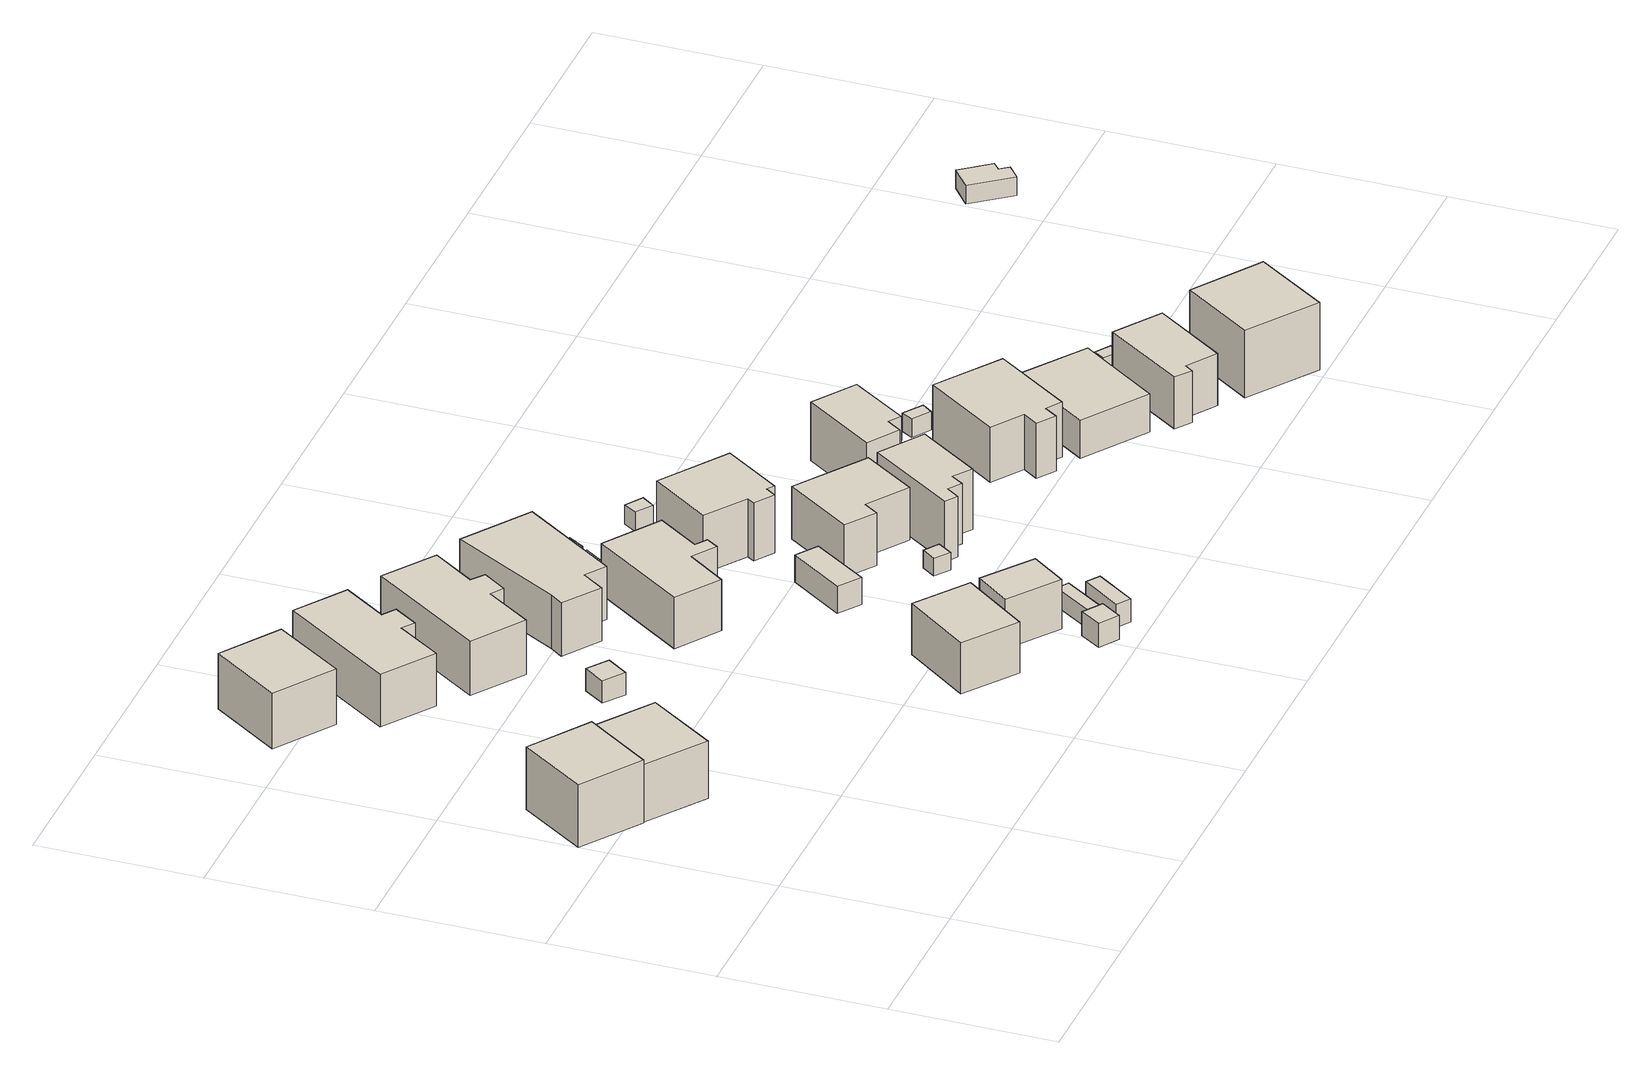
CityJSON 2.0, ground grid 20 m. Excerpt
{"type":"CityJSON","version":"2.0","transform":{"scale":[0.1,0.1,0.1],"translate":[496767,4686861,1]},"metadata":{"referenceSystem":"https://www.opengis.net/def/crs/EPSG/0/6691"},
"CityObjects":{
"building1":{"type":"Building","attributes":{"usage":"411","yearOfConstruction":1965,"measuredHeight":10.9,"storeysAboveGround":1,"storeysBelowGround":9999,"BuildingDetailAttribute.siteArea":84,"BuildingDetailAttribute.totalFloorArea":56,"BuildingDetailAttribute.buildingFootprintArea":56,"BuildingDetailAttribute.buildingRoofEdgeArea":87.2,"BuildingDetailAttribute.buildingStructureOrgType":"1","BuildingDetailAttribute.fireproofStructureType":"1003","BuildingDetailAttribute.urbanPlanType":"21","BuildingDetailAttribute.areaClassificationType":"22","BuildingDetailAttribute.districtsAndZonesType":"9","BuildingDetailAttribute.landUseType":"261","BuildingDetailAttribute.buildingCoverageRate":67,"BuildingDetailAttribute.floorAreaRate":67,"BuildingDetailAttribute.specifiedBuildingCoverageRate":80,"BuildingDetailAttribute.specifiedFloorAreaRate":200,"BuildingDetailAttribute.surveyYear":2018,"TsunamiRiskAttribute.description":"1","TsunamiRiskAttribute.rank":"3","TsunamiRiskAttribute.depth":3.46,"BuildingIDAttribute.prefecture":"01","BuildingIDAttribute.city":"01205","RealEstateIDAttribute.realEstateIDOfBuilding":"4302000108470-0000","RealEstateIDAttribute.numberOfRealEstateIDOfLand":1,"RealEstateIDAttribute.realEstateIDOfLand":"4302000111792-0000","RealEstateIDAttribute.matchingScore":91},"geometry":[{"type":"Solid","lod":"1","boundaries":[[[[0,1,2,3]],[[2,4,5,3]],[[1,6,4,2]],[[0,7,6,1]],[[3,5,7,0]],[[4,6,7,5]]]]}]},
"building2":{"type":"Building","attributes":{"usage":"412","yearOfConstruction":1982,"measuredHeight":10.2,"storeysAboveGround":2,"storeysBelowGround":9999,"BuildingDetailAttribute.siteArea":192,"BuildingDetailAttribute.totalFloorArea":157,"BuildingDetailAttribute.buildingFootprintArea":91,"BuildingDetailAttribute.buildingRoofEdgeArea":83.9,"BuildingDetailAttribute.buildingStructureOrgType":"1","BuildingDetailAttribute.fireproofStructureType":"1003","BuildingDetailAttribute.urbanPlanType":"21","BuildingDetailAttribute.areaClassificationType":"22","BuildingDetailAttribute.districtsAndZonesType":"9","BuildingDetailAttribute.landUseType":"261","BuildingDetailAttribute.buildingCoverageRate":47,"BuildingDetailAttribute.floorAreaRate":82,"BuildingDetailAttribute.specifiedBuildingCoverageRate":80,"BuildingDetailAttribute.specifiedFloorAreaRate":200,"BuildingDetailAttribute.surveyYear":2018,"TsunamiRiskAttribute.description":"1","TsunamiRiskAttribute.rank":"3","TsunamiRiskAttribute.depth":3.74,"BuildingIDAttribute.prefecture":"01","BuildingIDAttribute.city":"01205","RealEstateIDAttribute.realEstateIDOfBuilding":"4302000108471-0000","RealEstateIDAttribute.numberOfRealEstateIDOfLand":2,"RealEstateIDAttribute.realEstateIDOfLand":"4302000111793-0000","RealEstateIDAttribute.matchingScore":87},"geometry":[{"type":"Solid","lod":"1","boundaries":[[[[8,9,10,11]],[[10,12,13,11]],[[9,14,12,10]],[[8,15,14,9]],[[11,13,15,8]],[[12,14,15,13]]]]}]},
"building3":{"type":"Building","attributes":{"usage":"411","yearOfConstruction":2003,"measuredHeight":8.5,"storeysAboveGround":2,"storeysBelowGround":9999,"BuildingDetailAttribute.siteArea":333,"BuildingDetailAttribute.totalFloorArea":131,"BuildingDetailAttribute.buildingFootprintArea":87,"BuildingDetailAttribute.buildingRoofEdgeArea":88.4,"BuildingDetailAttribute.buildingStructureOrgType":"1","BuildingDetailAttribute.fireproofStructureType":"1003","BuildingDetailAttribute.urbanPlanType":"21","BuildingDetailAttribute.areaClassificationType":"22","BuildingDetailAttribute.districtsAndZonesType":"9","BuildingDetailAttribute.landUseType":"261","BuildingDetailAttribute.buildingCoverageRate":26,"BuildingDetailAttribute.floorAreaRate":39,"BuildingDetailAttribute.specifiedBuildingCoverageRate":-9999,"BuildingDetailAttribute.specifiedFloorAreaRate":-9999,"BuildingDetailAttribute.surveyYear":2018,"TsunamiRiskAttribute.description":"1","TsunamiRiskAttribute.rank":"3","TsunamiRiskAttribute.depth":3.44,"BuildingIDAttribute.prefecture":"01","BuildingIDAttribute.city":"01205","RealEstateIDAttribute.realEstateIDOfBuilding":"4302001132756-0000","RealEstateIDAttribute.numberOfRealEstateIDOfLand":1,"RealEstateIDAttribute.realEstateIDOfLand":"4302001123910-0000","RealEstateIDAttribute.matchingScore":96},"geometry":[{"type":"Solid","lod":"1","boundaries":[[[[16,17,18,19]],[[18,20,21,19]],[[17,22,20,18]],[[16,23,22,17]],[[19,21,23,16]],[[20,22,23,21]]]]}]},
"building4":{"type":"Building","attributes":{"usage":"411","yearOfConstruction":2003,"measuredHeight":7.4,"storeysAboveGround":2,"storeysBelowGround":9999,"BuildingDetailAttribute.siteArea":342,"BuildingDetailAttribute.totalFloorArea":252,"BuildingDetailAttribute.buildingFootprintArea":126,"BuildingDetailAttribute.buildingRoofEdgeArea":129.8,"BuildingDetailAttribute.buildingStructureOrgType":"1","BuildingDetailAttribute.fireproofStructureType":"1003","BuildingDetailAttribute.urbanPlanType":"21","BuildingDetailAttribute.areaClassificationType":"22","BuildingDetailAttribute.districtsAndZonesType":"9","BuildingDetailAttribute.landUseType":"261","BuildingDetailAttribute.buildingCoverageRate":37,"BuildingDetailAttribute.floorAreaRate":74,"BuildingDetailAttribute.specifiedBuildingCoverageRate":-9999,"BuildingDetailAttribute.specifiedFloorAreaRate":-9999,"BuildingDetailAttribute.surveyYear":2018,"TsunamiRiskAttribute.description":"1","TsunamiRiskAttribute.rank":"3","TsunamiRiskAttribute.depth":3.48,"BuildingIDAttribute.prefecture":"01","BuildingIDAttribute.city":"01205","RealEstateIDAttribute.realEstateIDOfBuilding":"4302001132963-0000","RealEstateIDAttribute.numberOfRealEstateIDOfLand":1,"RealEstateIDAttribute.realEstateIDOfLand":"4302001123911-0000","RealEstateIDAttribute.matchingScore":91},"geometry":[{"type":"Solid","lod":"1","boundaries":[[[[24,25,26,27,28,29,30,31]],[[30,32,33,31]],[[29,34,32,30]],[[28,35,34,29]],[[27,36,35,28]],[[26,37,36,27]],[[25,38,37,26]],[[24,39,38,25]],[[31,33,39,24]],[[32,34,35,36,37,38,39,33]]]]}]},
"building5":{"type":"Building","attributes":{"usage":"461","yearOfConstruction":"0001","measuredHeight":3.1,"storeysAboveGround":9999,"storeysBelowGround":9999,"BuildingDetailAttribute.siteArea":-9999,"BuildingDetailAttribute.totalFloorArea":-9999,"BuildingDetailAttribute.buildingFootprintArea":-9999,"BuildingDetailAttribute.buildingRoofEdgeArea":-9999,"BuildingDetailAttribute.buildingStructureOrgType":"9","BuildingDetailAttribute.fireproofStructureType":"1011","BuildingDetailAttribute.urbanPlanType":"21","BuildingDetailAttribute.areaClassificationType":"22","BuildingDetailAttribute.districtsAndZonesType":"99","BuildingDetailAttribute.landUseType":"231","BuildingDetailAttribute.buildingCoverageRate":-9999,"BuildingDetailAttribute.floorAreaRate":-9999,"BuildingDetailAttribute.specifiedBuildingCoverageRate":-9999,"BuildingDetailAttribute.specifiedFloorAreaRate":-9999,"BuildingDetailAttribute.surveyYear":2018,"TsunamiRiskAttribute.description":"1","TsunamiRiskAttribute.rank":"3","TsunamiRiskAttribute.depth":3.72,"BuildingIDAttribute.prefecture":"01","BuildingIDAttribute.city":"01205"},"geometry":[{"type":"Solid","lod":"1","boundaries":[[[[40,41,42,43]],[[42,44,45,43]],[[41,46,44,42]],[[40,47,46,41]],[[43,45,47,40]],[[44,46,47,45]]]]}]},
"building6":{"type":"Building","attributes":{"usage":"412","yearOfConstruction":2003,"measuredHeight":7.6,"storeysAboveGround":2,"storeysBelowGround":9999,"BuildingDetailAttribute.siteArea":349,"BuildingDetailAttribute.totalFloorArea":252,"BuildingDetailAttribute.buildingFootprintArea":126,"BuildingDetailAttribute.buildingRoofEdgeArea":134.1,"BuildingDetailAttribute.buildingStructureOrgType":"1","BuildingDetailAttribute.fireproofStructureType":"1003","BuildingDetailAttribute.urbanPlanType":"21","BuildingDetailAttribute.areaClassificationType":"22","BuildingDetailAttribute.districtsAndZonesType":"9","BuildingDetailAttribute.landUseType":"261","BuildingDetailAttribute.buildingCoverageRate":36,"BuildingDetailAttribute.floorAreaRate":72,"BuildingDetailAttribute.specifiedBuildingCoverageRate":-9999,"BuildingDetailAttribute.specifiedFloorAreaRate":-9999,"BuildingDetailAttribute.surveyYear":2018,"TsunamiRiskAttribute.description":"1","TsunamiRiskAttribute.rank":"3","TsunamiRiskAttribute.depth":3.4,"BuildingIDAttribute.prefecture":"01","BuildingIDAttribute.city":"01205","RealEstateIDAttribute.realEstateIDOfBuilding":"4302001132702-0000","RealEstateIDAttribute.numberOfRealEstateIDOfLand":1,"RealEstateIDAttribute.realEstateIDOfLand":"4302001123912-0000","RealEstateIDAttribute.matchingScore":92},"geometry":[{"type":"Solid","lod":"1","boundaries":[[[[48,49,50,51,52,53,54,55]],[[54,56,57,55]],[[53,58,56,54]],[[52,59,58,53]],[[51,60,59,52]],[[50,61,60,51]],[[49,62,61,50]],[[48,63,62,49]],[[55,57,63,48]],[[56,58,59,60,61,62,63,57]]]]}]},
"building7":{"type":"Building","attributes":{"usage":"413","yearOfConstruction":1965,"measuredHeight":8.1,"storeysAboveGround":1,"storeysBelowGround":9999,"BuildingDetailAttribute.siteArea":83,"BuildingDetailAttribute.totalFloorArea":66,"BuildingDetailAttribute.buildingFootprintArea":66,"BuildingDetailAttribute.buildingRoofEdgeArea":76.4,"BuildingDetailAttribute.buildingStructureOrgType":"2","BuildingDetailAttribute.fireproofStructureType":"1002","BuildingDetailAttribute.urbanPlanType":"21","BuildingDetailAttribute.areaClassificationType":"22","BuildingDetailAttribute.districtsAndZonesType":"9","BuildingDetailAttribute.landUseType":"261","BuildingDetailAttribute.buildingCoverageRate":80,"BuildingDetailAttribute.floorAreaRate":80,"BuildingDetailAttribute.specifiedBuildingCoverageRate":80,"BuildingDetailAttribute.specifiedFloorAreaRate":200,"BuildingDetailAttribute.surveyYear":2018,"TsunamiRiskAttribute.description":"1","TsunamiRiskAttribute.rank":"3","TsunamiRiskAttribute.depth":3.71,"BuildingIDAttribute.prefecture":"01","BuildingIDAttribute.city":"01205","RealEstateIDAttribute.realEstateIDOfBuilding":"4302000108457-0000","RealEstateIDAttribute.numberOfRealEstateIDOfLand":1,"RealEstateIDAttribute.realEstateIDOfLand":"4302000111766-0000","RealEstateIDAttribute.matchingScore":90},"geometry":[{"type":"Solid","lod":"1","boundaries":[[[[64,65,66,67]],[[66,68,69,67]],[[65,70,68,66]],[[64,71,70,65]],[[67,69,71,64]],[[68,70,71,69]]]]}]},
"building8":{"type":"Building","attributes":{"usage":"461","yearOfConstruction":"0001","measuredHeight":3.7,"storeysAboveGround":9999,"storeysBelowGround":9999,"BuildingDetailAttribute.siteArea":-9999,"BuildingDetailAttribute.totalFloorArea":-9999,"BuildingDetailAttribute.buildingFootprintArea":-9999,"BuildingDetailAttribute.buildingRoofEdgeArea":-9999,"BuildingDetailAttribute.buildingStructureOrgType":"9","BuildingDetailAttribute.fireproofStructureType":"1011","BuildingDetailAttribute.urbanPlanType":"21","BuildingDetailAttribute.areaClassificationType":"22","BuildingDetailAttribute.districtsAndZonesType":"99","BuildingDetailAttribute.landUseType":"231","BuildingDetailAttribute.buildingCoverageRate":-9999,"BuildingDetailAttribute.floorAreaRate":-9999,"BuildingDetailAttribute.specifiedBuildingCoverageRate":-9999,"BuildingDetailAttribute.specifiedFloorAreaRate":-9999,"BuildingDetailAttribute.surveyYear":2018,"TsunamiRiskAttribute.description":"1","TsunamiRiskAttribute.rank":"3","TsunamiRiskAttribute.depth":3.69,"BuildingIDAttribute.prefecture":"01","BuildingIDAttribute.city":"01205"},"geometry":[{"type":"Solid","lod":"1","boundaries":[[[[72,73,74,75]],[[74,76,77,75]],[[73,78,76,74]],[[72,79,78,73]],[[75,77,79,72]],[[76,78,79,77]]]]}]},
"building9":{"type":"Building","attributes":{"usage":"411","yearOfConstruction":1967,"measuredHeight":8.2,"storeysAboveGround":2,"storeysBelowGround":9999,"BuildingDetailAttribute.siteArea":115,"BuildingDetailAttribute.totalFloorArea":74,"BuildingDetailAttribute.buildingFootprintArea":37,"BuildingDetailAttribute.buildingRoofEdgeArea":38.6,"BuildingDetailAttribute.buildingStructureOrgType":"1","BuildingDetailAttribute.fireproofStructureType":"1003","BuildingDetailAttribute.urbanPlanType":"21","BuildingDetailAttribute.areaClassificationType":"22","BuildingDetailAttribute.districtsAndZonesType":"9","BuildingDetailAttribute.landUseType":"261","BuildingDetailAttribute.buildingCoverageRate":32,"BuildingDetailAttribute.floorAreaRate":64,"BuildingDetailAttribute.specifiedBuildingCoverageRate":80,"BuildingDetailAttribute.specifiedFloorAreaRate":200,"BuildingDetailAttribute.surveyYear":2018,"TsunamiRiskAttribute.description":"1","TsunamiRiskAttribute.rank":"3","TsunamiRiskAttribute.depth":3.69,"BuildingIDAttribute.prefecture":"01","BuildingIDAttribute.city":"01205","RealEstateIDAttribute.realEstateIDOfBuilding":"4302000108458-0000","RealEstateIDAttribute.numberOfRealEstateIDOfLand":1,"RealEstateIDAttribute.realEstateIDOfLand":"4302000111767-0000","RealEstateIDAttribute.matchingScore":88},"geometry":[{"type":"Solid","lod":"1","boundaries":[[[[80,81,82,83]],[[82,84,85,83]],[[81,86,84,82]],[[80,87,86,81]],[[83,85,87,80]],[[84,86,87,85]]]]}]},
"building10":{"type":"Building","attributes":{"usage":"411","yearOfConstruction":2002,"measuredHeight":8.9,"storeysAboveGround":2,"storeysBelowGround":9999,"BuildingDetailAttribute.siteArea":354,"BuildingDetailAttribute.totalFloorArea":222,"BuildingDetailAttribute.buildingFootprintArea":145,"BuildingDetailAttribute.buildingRoofEdgeArea":146.7,"BuildingDetailAttribute.buildingStructureOrgType":"1","BuildingDetailAttribute.fireproofStructureType":"1003","BuildingDetailAttribute.urbanPlanType":"21","BuildingDetailAttribute.areaClassificationType":"22","BuildingDetailAttribute.districtsAndZonesType":"9","BuildingDetailAttribute.landUseType":"261","BuildingDetailAttribute.buildingCoverageRate":41,"BuildingDetailAttribute.floorAreaRate":63,"BuildingDetailAttribute.specifiedBuildingCoverageRate":-9999,"BuildingDetailAttribute.specifiedFloorAreaRate":-9999,"BuildingDetailAttribute.surveyYear":2018,"TsunamiRiskAttribute.description":"1","TsunamiRiskAttribute.rank":"3","TsunamiRiskAttribute.depth":3.46,"BuildingIDAttribute.prefecture":"01","BuildingIDAttribute.city":"01205","RealEstateIDAttribute.realEstateIDOfBuilding":"4302001127914-0000","RealEstateIDAttribute.numberOfRealEstateIDOfLand":1,"RealEstateIDAttribute.realEstateIDOfLand":"4302001123913-0000","RealEstateIDAttribute.matchingScore":93},"geometry":[{"type":"Solid","lod":"1","boundaries":[[[[88,89,90,91,92,93,94]],[[93,95,96,94]],[[92,97,95,93]],[[91,98,97,92]],[[90,99,98,91]],[[89,100,99,90]],[[88,101,100,89]],[[94,96,101,88]],[[95,97,98,99,100,101,96]]]]}]},
"building11":{"type":"Building","attributes":{"usage":"411","yearOfConstruction":2002,"measuredHeight":7.5,"storeysAboveGround":2,"storeysBelowGround":9999,"BuildingDetailAttribute.siteArea":355,"BuildingDetailAttribute.totalFloorArea":158,"BuildingDetailAttribute.buildingFootprintArea":109,"BuildingDetailAttribute.buildingRoofEdgeArea":107,"BuildingDetailAttribute.buildingStructureOrgType":"1","BuildingDetailAttribute.fireproofStructureType":"1003","BuildingDetailAttribute.urbanPlanType":"21","BuildingDetailAttribute.areaClassificationType":"22","BuildingDetailAttribute.districtsAndZonesType":"9","BuildingDetailAttribute.landUseType":"261","BuildingDetailAttribute.buildingCoverageRate":31,"BuildingDetailAttribute.floorAreaRate":45,"BuildingDetailAttribute.specifiedBuildingCoverageRate":-9999,"BuildingDetailAttribute.specifiedFloorAreaRate":-9999,"BuildingDetailAttribute.surveyYear":2018,"TsunamiRiskAttribute.description":"1","TsunamiRiskAttribute.rank":"3","TsunamiRiskAttribute.depth":3.41,"BuildingIDAttribute.prefecture":"01","BuildingIDAttribute.city":"01205","RealEstateIDAttribute.realEstateIDOfBuilding":"4302001129343-0000","RealEstateIDAttribute.numberOfRealEstateIDOfLand":1,"RealEstateIDAttribute.realEstateIDOfLand":"4302001123914-0000","RealEstateIDAttribute.matchingScore":92},"geometry":[{"type":"Solid","lod":"1","boundaries":[[[[102,103,104,105,106,107,108,109]],[[108,110,111,109]],[[107,112,110,108]],[[106,113,112,107]],[[105,114,113,106]],[[104,115,114,105]],[[103,116,115,104]],[[102,117,116,103]],[[109,111,117,102]],[[110,112,113,114,115,116,117,111]]]]}]},
"building12":{"type":"Building","attributes":{"usage":"461","yearOfConstruction":"0001","measuredHeight":3.2,"storeysAboveGround":9999,"storeysBelowGround":9999,"BuildingDetailAttribute.siteArea":-9999,"BuildingDetailAttribute.totalFloorArea":-9999,"BuildingDetailAttribute.buildingFootprintArea":-9999,"BuildingDetailAttribute.buildingRoofEdgeArea":-9999,"BuildingDetailAttribute.buildingStructureOrgType":"9","BuildingDetailAttribute.fireproofStructureType":"1011","BuildingDetailAttribute.urbanPlanType":"21","BuildingDetailAttribute.areaClassificationType":"22","BuildingDetailAttribute.districtsAndZonesType":"99","BuildingDetailAttribute.landUseType":"231","BuildingDetailAttribute.buildingCoverageRate":-9999,"BuildingDetailAttribute.floorAreaRate":-9999,"BuildingDetailAttribute.specifiedBuildingCoverageRate":-9999,"BuildingDetailAttribute.specifiedFloorAreaRate":-9999,"BuildingDetailAttribute.surveyYear":2018,"TsunamiRiskAttribute.description":"1","TsunamiRiskAttribute.rank":"3","TsunamiRiskAttribute.depth":3.69,"BuildingIDAttribute.prefecture":"01","BuildingIDAttribute.city":"01205"},"geometry":[{"type":"Solid","lod":"1","boundaries":[[[[118,119,120,121]],[[120,122,123,121]],[[119,124,122,120]],[[118,125,124,119]],[[121,123,125,118]],[[122,124,125,123]]]]}]},
"building13":{"type":"Building","attributes":{"usage":"461","yearOfConstruction":"0001","measuredHeight":3.1,"storeysAboveGround":9999,"storeysBelowGround":9999,"BuildingDetailAttribute.siteArea":-9999,"BuildingDetailAttribute.totalFloorArea":-9999,"BuildingDetailAttribute.buildingFootprintArea":-9999,"BuildingDetailAttribute.buildingRoofEdgeArea":-9999,"BuildingDetailAttribute.buildingStructureOrgType":"9","BuildingDetailAttribute.fireproofStructureType":"1011","BuildingDetailAttribute.urbanPlanType":"21","BuildingDetailAttribute.areaClassificationType":"22","BuildingDetailAttribute.districtsAndZonesType":"99","BuildingDetailAttribute.landUseType":"231","BuildingDetailAttribute.buildingCoverageRate":-9999,"BuildingDetailAttribute.floorAreaRate":-9999,"BuildingDetailAttribute.specifiedBuildingCoverageRate":-9999,"BuildingDetailAttribute.specifiedFloorAreaRate":-9999,"BuildingDetailAttribute.surveyYear":2018,"TsunamiRiskAttribute.description":"1","TsunamiRiskAttribute.rank":"3","TsunamiRiskAttribute.depth":3.7,"BuildingIDAttribute.prefecture":"01","BuildingIDAttribute.city":"01205"},"geometry":[{"type":"Solid","lod":"1","boundaries":[[[[126,127,128,129]],[[128,130,131,129]],[[127,132,130,128]],[[126,133,132,127]],[[129,131,133,126]],[[130,132,133,131]]]]}]},
"building14":{"type":"Building","attributes":{"usage":"461","yearOfConstruction":"0001","measuredHeight":3.8,"storeysAboveGround":9999,"storeysBelowGround":9999,"BuildingDetailAttribute.siteArea":-9999,"BuildingDetailAttribute.totalFloorArea":-9999,"BuildingDetailAttribute.buildingFootprintArea":-9999,"BuildingDetailAttribute.buildingRoofEdgeArea":-9999,"BuildingDetailAttribute.buildingStructureOrgType":"9","BuildingDetailAttribute.fireproofStructureType":"1011","BuildingDetailAttribute.urbanPlanType":"21","BuildingDetailAttribute.areaClassificationType":"22","BuildingDetailAttribute.districtsAndZonesType":"99","BuildingDetailAttribute.landUseType":"231","BuildingDetailAttribute.buildingCoverageRate":-9999,"BuildingDetailAttribute.floorAreaRate":-9999,"BuildingDetailAttribute.specifiedBuildingCoverageRate":-9999,"BuildingDetailAttribute.specifiedFloorAreaRate":-9999,"BuildingDetailAttribute.surveyYear":2018,"TsunamiRiskAttribute.description":"1","TsunamiRiskAttribute.rank":"3","TsunamiRiskAttribute.depth":3.66,"BuildingIDAttribute.prefecture":"01","BuildingIDAttribute.city":"01205"},"geometry":[{"type":"Solid","lod":"1","boundaries":[[[[134,135,136,137]],[[136,138,139,137]],[[135,140,138,136]],[[134,141,140,135]],[[137,139,141,134]],[[138,140,141,139]]]]}]},
"building15":{"type":"Building","attributes":{"usage":"461","yearOfConstruction":"0001","measuredHeight":3,"storeysAboveGround":9999,"storeysBelowGround":9999,"BuildingDetailAttribute.siteArea":-9999,"BuildingDetailAttribute.totalFloorArea":-9999,"BuildingDetailAttribute.buildingFootprintArea":-9999,"BuildingDetailAttribute.buildingRoofEdgeArea":-9999,"BuildingDetailAttribute.buildingStructureOrgType":"9","BuildingDetailAttribute.fireproofStructureType":"1011","BuildingDetailAttribute.urbanPlanType":"21","BuildingDetailAttribute.areaClassificationType":"22","BuildingDetailAttribute.districtsAndZonesType":"99","BuildingDetailAttribute.landUseType":"231","BuildingDetailAttribute.buildingCoverageRate":-9999,"BuildingDetailAttribute.floorAreaRate":-9999,"BuildingDetailAttribute.specifiedBuildingCoverageRate":-9999,"BuildingDetailAttribute.specifiedFloorAreaRate":-9999,"BuildingDetailAttribute.surveyYear":2018,"TsunamiRiskAttribute.description":"1","TsunamiRiskAttribute.rank":"3","TsunamiRiskAttribute.depth":3.44,"BuildingIDAttribute.prefecture":"01","BuildingIDAttribute.city":"01205"},"geometry":[{"type":"Solid","lod":"1","boundaries":[[[[142,143,144,145]],[[144,146,147,145]],[[143,148,146,144]],[[142,149,148,143]],[[145,147,149,142]],[[146,148,149,147]]]]}]},
"building16":{"type":"Building","attributes":{"usage":"461","yearOfConstruction":"0001","measuredHeight":2.5,"storeysAboveGround":9999,"storeysBelowGround":9999,"BuildingDetailAttribute.siteArea":-9999,"BuildingDetailAttribute.totalFloorArea":-9999,"BuildingDetailAttribute.buildingFootprintArea":-9999,"BuildingDetailAttribute.buildingRoofEdgeArea":-9999,"BuildingDetailAttribute.buildingStructureOrgType":"9","BuildingDetailAttribute.fireproofStructureType":"1011","BuildingDetailAttribute.urbanPlanType":"21","BuildingDetailAttribute.areaClassificationType":"22","BuildingDetailAttribute.districtsAndZonesType":"99","BuildingDetailAttribute.landUseType":"231","BuildingDetailAttribute.buildingCoverageRate":-9999,"BuildingDetailAttribute.floorAreaRate":-9999,"BuildingDetailAttribute.specifiedBuildingCoverageRate":-9999,"BuildingDetailAttribute.specifiedFloorAreaRate":-9999,"BuildingDetailAttribute.surveyYear":2018,"TsunamiRiskAttribute.description":"1","TsunamiRiskAttribute.rank":"3","TsunamiRiskAttribute.depth":3.73,"BuildingIDAttribute.prefecture":"01","BuildingIDAttribute.city":"01205"},"geometry":[{"type":"Solid","lod":"1","boundaries":[[[[150,151,152,153]],[[152,154,155,153]],[[151,156,154,152]],[[150,157,156,151]],[[153,155,157,150]],[[154,156,157,155]]]]}]},
"building17":{"type":"Building","attributes":{"usage":"461","yearOfConstruction":"0001","measuredHeight":3,"storeysAboveGround":9999,"storeysBelowGround":9999,"BuildingDetailAttribute.siteArea":-9999,"BuildingDetailAttribute.totalFloorArea":-9999,"BuildingDetailAttribute.buildingFootprintArea":-9999,"BuildingDetailAttribute.buildingRoofEdgeArea":-9999,"BuildingDetailAttribute.buildingStructureOrgType":"9","BuildingDetailAttribute.fireproofStructureType":"1011","BuildingDetailAttribute.urbanPlanType":"21","BuildingDetailAttribute.areaClassificationType":"22","BuildingDetailAttribute.districtsAndZonesType":"99","BuildingDetailAttribute.landUseType":"231","BuildingDetailAttribute.buildingCoverageRate":-9999,"BuildingDetailAttribute.floorAreaRate":-9999,"BuildingDetailAttribute.specifiedBuildingCoverageRate":-9999,"BuildingDetailAttribute.specifiedFloorAreaRate":-9999,"BuildingDetailAttribute.surveyYear":2018,"TsunamiRiskAttribute.description":"1","TsunamiRiskAttribute.rank":"3","TsunamiRiskAttribute.depth":3.7,"BuildingIDAttribute.prefecture":"01","BuildingIDAttribute.city":"01205"},"geometry":[{"type":"Solid","lod":"1","boundaries":[[[[158,159,160,161]],[[160,162,163,161]],[[159,164,162,160]],[[158,165,164,159]],[[161,163,165,158]],[[162,164,165,163]]]]}]},
"building18":{"type":"Building","attributes":{"usage":"411","yearOfConstruction":2002,"measuredHeight":9,"storeysAboveGround":2,"storeysBelowGround":9999,"BuildingDetailAttribute.siteArea":353,"BuildingDetailAttribute.totalFloorArea":135,"BuildingDetailAttribute.buildingFootprintArea":74,"BuildingDetailAttribute.buildingRoofEdgeArea":90.7,"BuildingDetailAttribute.buildingStructureOrgType":"1","BuildingDetailAttribute.fireproofStructureType":"1003","BuildingDetailAttribute.urbanPlanType":"21","BuildingDetailAttribute.areaClassificationType":"22","BuildingDetailAttribute.districtsAndZonesType":"9","BuildingDetailAttribute.landUseType":"261","BuildingDetailAttribute.buildingCoverageRate":21,"BuildingDetailAttribute.floorAreaRate":38,"BuildingDetailAttribute.specifiedBuildingCoverageRate":-9999,"BuildingDetailAttribute.specifiedFloorAreaRate":-9999,"BuildingDetailAttribute.surveyYear":2018,"TsunamiRiskAttribute.description":"1","TsunamiRiskAttribute.rank":"3","TsunamiRiskAttribute.depth":3.5,"BuildingIDAttribute.prefecture":"01","BuildingIDAttribute.city":"01205","RealEstateIDAttribute.realEstateIDOfBuilding":"4302001128352-0000","RealEstateIDAttribute.numberOfRealEstateIDOfLand":1,"RealEstateIDAttribute.realEstateIDOfLand":"4302001123915-0000","RealEstateIDAttribute.matchingScore":97},"geometry":[{"type":"Solid","lod":"1","boundaries":[[[[166,167,168,169,170,171,172,173]],[[172,174,175,173]],[[171,176,174,172]],[[170,177,176,171]],[[169,178,177,170]],[[168,179,178,169]],[[167,180,179,168]],[[166,181,180,167]],[[173,175,181,166]],[[174,176,177,178,179,180,181,175]]]]}]},
"building19":{"type":"Building","attributes":{"usage":"411","yearOfConstruction":2003,"measuredHeight":8.5,"storeysAboveGround":2,"storeysBelowGround":9999,"BuildingDetailAttribute.siteArea":347,"BuildingDetailAttribute.totalFloorArea":146,"BuildingDetailAttribute.buildingFootprintArea":78,"BuildingDetailAttribute.buildingRoofEdgeArea":89.6,"BuildingDetailAttribute.buildingStructureOrgType":"1","BuildingDetailAttribute.fireproofStructureType":"1003","BuildingDetailAttribute.urbanPlanType":"21","BuildingDetailAttribute.areaClassificationType":"22","BuildingDetailAttribute.districtsAndZonesType":"9","BuildingDetailAttribute.landUseType":"261","BuildingDetailAttribute.buildingCoverageRate":22,"BuildingDetailAttribute.floorAreaRate":42,"BuildingDetailAttribute.specifiedBuildingCoverageRate":-9999,"BuildingDetailAttribute.specifiedFloorAreaRate":-9999,"BuildingDetailAttribute.surveyYear":2018,"TsunamiRiskAttribute.description":"1","TsunamiRiskAttribute.rank":"3","TsunamiRiskAttribute.depth":3.52,"BuildingIDAttribute.prefecture":"01","BuildingIDAttribute.city":"01205","RealEstateIDAttribute.realEstateIDOfBuilding":"4302001130732-0000","RealEstateIDAttribute.numberOfRealEstateIDOfLand":1,"RealEstateIDAttribute.realEstateIDOfLand":"4302001123916-0000","RealEstateIDAttribute.matchingScore":97},"geometry":[{"type":"Solid","lod":"1","boundaries":[[[[182,183,184,185,186,187]],[[186,188,189,187]],[[185,190,188,186]],[[184,191,190,185]],[[183,192,191,184]],[[182,193,192,183]],[[187,189,193,182]],[[188,190,191,192,193,189]]]]}]},
"building20":{"type":"Building","attributes":{"usage":"461","yearOfConstruction":"0001","measuredHeight":2.7,"storeysAboveGround":9999,"storeysBelowGround":9999,"BuildingDetailAttribute.siteArea":-9999,"BuildingDetailAttribute.totalFloorArea":-9999,"BuildingDetailAttribute.buildingFootprintArea":-9999,"BuildingDetailAttribute.buildingRoofEdgeArea":-9999,"BuildingDetailAttribute.buildingStructureOrgType":"9","BuildingDetailAttribute.fireproofStructureType":"1011","BuildingDetailAttribute.urbanPlanType":"21","BuildingDetailAttribute.areaClassificationType":"22","BuildingDetailAttribute.districtsAndZonesType":"99","BuildingDetailAttribute.landUseType":"231","BuildingDetailAttribute.buildingCoverageRate":-9999,"BuildingDetailAttribute.floorAreaRate":-9999,"BuildingDetailAttribute.specifiedBuildingCoverageRate":-9999,"BuildingDetailAttribute.specifiedFloorAreaRate":-9999,"BuildingDetailAttribute.surveyYear":2018,"TsunamiRiskAttribute.description":"1","TsunamiRiskAttribute.rank":"3","TsunamiRiskAttribute.depth":3.63,"BuildingIDAttribute.prefecture":"01","BuildingIDAttribute.city":"01205"},"geometry":[{"type":"Solid","lod":"1","boundaries":[[[[194,195,196,197]],[[196,198,199,197]],[[195,200,198,196]],[[194,201,200,195]],[[197,199,201,194]],[[198,200,201,199]]]]}]},
"building21":{"type":"Building","attributes":{"usage":"411","yearOfConstruction":2010,"measuredHeight":8.2,"storeysAboveGround":1,"storeysBelowGround":9999,"BuildingDetailAttribute.siteArea":143,"BuildingDetailAttribute.totalFloorArea":123,"BuildingDetailAttribute.buildingFootprintArea":70,"BuildingDetailAttribute.buildingRoofEdgeArea":69.5,"BuildingDetailAttribute.buildingStructureOrgType":"1","BuildingDetailAttribute.fireproofStructureType":"1003","BuildingDetailAttribute.urbanPlanType":"21","BuildingDetailAttribute.areaClassificationType":"22","BuildingDetailAttribute.districtsAndZonesType":"9","BuildingDetailAttribute.landUseType":"261","BuildingDetailAttribute.buildingCoverageRate":49,"BuildingDetailAttribute.floorAreaRate":86,"BuildingDetailAttribute.specifiedBuildingCoverageRate":-9999,"BuildingDetailAttribute.specifiedFloorAreaRate":-9999,"BuildingDetailAttribute.surveyYear":2018,"TsunamiRiskAttribute.description":"1","TsunamiRiskAttribute.rank":"3","TsunamiRiskAttribute.depth":3.63,"BuildingIDAttribute.prefecture":"01","BuildingIDAttribute.city":"01205","RealEstateIDAttribute.realEstateIDOfBuilding":"4302001150532-0000","RealEstateIDAttribute.numberOfRealEstateIDOfLand":1,"RealEstateIDAttribute.realEstateIDOfLand":"4302001123917-0000","RealEstateIDAttribute.matchingScore":91},"geometry":[{"type":"Solid","lod":"1","boundaries":[[[[202,203,204,205,206,207,208,209]],[[208,210,211,209]],[[207,212,210,208]],[[206,213,212,207]],[[205,214,213,206]],[[204,215,214,205]],[[203,216,215,204]],[[202,217,216,203]],[[209,211,217,202]],[[210,212,213,214,215,216,217,211]]]]}]},
"building22":{"type":"Building","attributes":{"usage":"411","yearOfConstruction":2010,"measuredHeight":8,"storeysAboveGround":1,"storeysBelowGround":9999,"BuildingDetailAttribute.siteArea":194,"BuildingDetailAttribute.totalFloorArea":115,"BuildingDetailAttribute.buildingFootprintArea":67,"BuildingDetailAttribute.buildingRoofEdgeArea":66.4,"BuildingDetailAttribute.buildingStructureOrgType":"1","BuildingDetailAttribute.fireproofStructureType":"1003","BuildingDetailAttribute.urbanPlanType":"21","BuildingDetailAttribute.areaClassificationType":"22","BuildingDetailAttribute.districtsAndZonesType":"9","BuildingDetailAttribute.landUseType":"261","BuildingDetailAttribute.buildingCoverageRate":35,"BuildingDetailAttribute.floorAreaRate":59,"BuildingDetailAttribute.specifiedBuildingCoverageRate":-9999,"BuildingDetailAttribute.specifiedFloorAreaRate":-9999,"BuildingDetailAttribute.surveyYear":2018,"TsunamiRiskAttribute.description":"1","TsunamiRiskAttribute.rank":"3","TsunamiRiskAttribute.depth":3.58,"BuildingIDAttribute.prefecture":"01","BuildingIDAttribute.city":"01205","RealEstateIDAttribute.realEstateIDOfBuilding":"4302001150081-0000","RealEstateIDAttribute.numberOfRealEstateIDOfLand":1,"RealEstateIDAttribute.realEstateIDOfLand":"4302001148842-0000","RealEstateIDAttribute.matchingScore":91},"geometry":[{"type":"Solid","lod":"1","boundaries":[[[[218,219,220,221,222,223]],[[222,224,225,223]],[[221,226,224,222]],[[220,227,226,221]],[[219,228,227,220]],[[218,229,228,219]],[[223,225,229,218]],[[224,226,227,228,229,225]]]]}]},
"building23":{"type":"Building","attributes":{"usage":"411","yearOfConstruction":2002,"measuredHeight":8.4,"storeysAboveGround":1,"storeysBelowGround":9999,"BuildingDetailAttribute.siteArea":324,"BuildingDetailAttribute.totalFloorArea":159,"BuildingDetailAttribute.buildingFootprintArea":100,"BuildingDetailAttribute.buildingRoofEdgeArea":109.7,"BuildingDetailAttribute.buildingStructureOrgType":"1","BuildingDetailAttribute.fireproofStructureType":"1003","BuildingDetailAttribute.urbanPlanType":"21","BuildingDetailAttribute.areaClassificationType":"22","BuildingDetailAttribute.districtsAndZonesType":"9","BuildingDetailAttribute.landUseType":"261","BuildingDetailAttribute.buildingCoverageRate":31,"BuildingDetailAttribute.floorAreaRate":49,"BuildingDetailAttribute.specifiedBuildingCoverageRate":-9999,"BuildingDetailAttribute.specifiedFloorAreaRate":-9999,"BuildingDetailAttribute.surveyYear":2018,"TsunamiRiskAttribute.description":"1","TsunamiRiskAttribute.rank":"3","TsunamiRiskAttribute.depth":3.47,"BuildingIDAttribute.prefecture":"01","BuildingIDAttribute.city":"01205","RealEstateIDAttribute.realEstateIDOfBuilding":"4302001127705-0000","RealEstateIDAttribute.numberOfRealEstateIDOfLand":1,"RealEstateIDAttribute.realEstateIDOfLand":"4302001123918-0000","RealEstateIDAttribute.matchingScore":95},"geometry":[{"type":"Solid","lod":"1","boundaries":[[[[230,231,232,233,234,235,236,237]],[[236,238,239,237]],[[235,240,238,236]],[[234,241,240,235]],[[233,242,241,234]],[[232,243,242,233]],[[231,244,243,232]],[[230,245,244,231]],[[237,239,245,230]],[[238,240,241,242,243,244,245,239]]]]}]},
"building24":{"type":"Building","attributes":{"usage":"461","yearOfConstruction":"0001","measuredHeight":2.7,"storeysAboveGround":9999,"storeysBelowGround":9999,"BuildingDetailAttribute.siteArea":-9999,"BuildingDetailAttribute.totalFloorArea":-9999,"BuildingDetailAttribute.buildingFootprintArea":-9999,"BuildingDetailAttribute.buildingRoofEdgeArea":-9999,"BuildingDetailAttribute.buildingStructureOrgType":"9","BuildingDetailAttribute.fireproofStructureType":"1011","BuildingDetailAttribute.urbanPlanType":"21","BuildingDetailAttribute.areaClassificationType":"22","BuildingDetailAttribute.districtsAndZonesType":"99","BuildingDetailAttribute.landUseType":"231","BuildingDetailAttribute.buildingCoverageRate":-9999,"BuildingDetailAttribute.floorAreaRate":-9999,"BuildingDetailAttribute.specifiedBuildingCoverageRate":-9999,"BuildingDetailAttribute.specifiedFloorAreaRate":-9999,"BuildingDetailAttribute.surveyYear":2018,"TsunamiRiskAttribute.description":"1","TsunamiRiskAttribute.rank":"3","TsunamiRiskAttribute.depth":3.69,"BuildingIDAttribute.prefecture":"01","BuildingIDAttribute.city":"01205"},"geometry":[{"type":"Solid","lod":"1","boundaries":[[[[246,247,248,249]],[[248,250,251,249]],[[247,252,250,248]],[[246,253,252,247]],[[249,251,253,246]],[[250,252,253,251]]]]}]},
"building25":{"type":"Building","attributes":{"usage":"461","yearOfConstruction":"0001","measuredHeight":2.8,"storeysAboveGround":9999,"storeysBelowGround":9999,"BuildingDetailAttribute.siteArea":-9999,"BuildingDetailAttribute.totalFloorArea":-9999,"BuildingDetailAttribute.buildingFootprintArea":-9999,"BuildingDetailAttribute.buildingRoofEdgeArea":-9999,"BuildingDetailAttribute.buildingStructureOrgType":"9","BuildingDetailAttribute.fireproofStructureType":"1011","BuildingDetailAttribute.urbanPlanType":"21","BuildingDetailAttribute.areaClassificationType":"22","BuildingDetailAttribute.districtsAndZonesType":"99","BuildingDetailAttribute.landUseType":"231","BuildingDetailAttribute.buildingCoverageRate":-9999,"BuildingDetailAttribute.floorAreaRate":-9999,"BuildingDetailAttribute.specifiedBuildingCoverageRate":-9999,"BuildingDetailAttribute.specifiedFloorAreaRate":-9999,"BuildingDetailAttribute.surveyYear":2018,"TsunamiRiskAttribute.description":"1","TsunamiRiskAttribute.rank":"3","TsunamiRiskAttribute.depth":3.69,"BuildingIDAttribute.prefecture":"01","BuildingIDAttribute.city":"01205"},"geometry":[{"type":"Solid","lod":"1","boundaries":[[[[254,255,256,257]],[[256,258,259,257]],[[255,260,258,256]],[[254,261,260,255]],[[257,259,261,254]],[[258,260,261,259]]]]}]},
"building26":{"type":"Building","attributes":{"usage":"411","yearOfConstruction":2007,"measuredHeight":6.2,"storeysAboveGround":1,"storeysBelowGround":9999,"BuildingDetailAttribute.siteArea":307,"BuildingDetailAttribute.totalFloorArea":97,"BuildingDetailAttribute.buildingFootprintArea":100,"BuildingDetailAttribute.buildingRoofEdgeArea":111.9,"BuildingDetailAttribute.buildingStructureOrgType":"1","BuildingDetailAttribute.fireproofStructureType":"1003","BuildingDetailAttribute.urbanPlanType":"21","BuildingDetailAttribute.areaClassificationType":"22","BuildingDetailAttribute.districtsAndZonesType":"9","BuildingDetailAttribute.landUseType":"261","BuildingDetailAttribute.buildingCoverageRate":33,"BuildingDetailAttribute.floorAreaRate":32,"BuildingDetailAttribute.specifiedBuildingCoverageRate":-9999,"BuildingDetailAttribute.specifiedFloorAreaRate":-9999,"BuildingDetailAttribute.surveyYear":2018,"TsunamiRiskAttribute.description":"1","TsunamiRiskAttribute.rank":"3","TsunamiRiskAttribute.depth":3.52,"BuildingIDAttribute.prefecture":"01","BuildingIDAttribute.city":"01205","RealEstateIDAttribute.realEstateIDOfBuilding":"4302001141698-0000","RealEstateIDAttribute.numberOfRealEstateIDOfLand":1,"RealEstateIDAttribute.realEstateIDOfLand":"4302001123919-0000","RealEstateIDAttribute.matchingScore":95},"geometry":[{"type":"Solid","lod":"1","boundaries":[[[[262,263,264,265]],[[264,266,267,265]],[[263,268,266,264]],[[262,269,268,263]],[[265,267,269,262]],[[266,268,269,267]]]]}]},
"building27":{"type":"Building","attributes":{"usage":"411","yearOfConstruction":2002,"measuredHeight":7.6,"storeysAboveGround":2,"storeysBelowGround":9999,"BuildingDetailAttribute.siteArea":193,"BuildingDetailAttribute.totalFloorArea":93,"BuildingDetailAttribute.buildingFootprintArea":70,"BuildingDetailAttribute.buildingRoofEdgeArea":72.8,"BuildingDetailAttribute.buildingStructureOrgType":"1","BuildingDetailAttribute.fireproofStructureType":"1003","BuildingDetailAttribute.urbanPlanType":"21","BuildingDetailAttribute.areaClassificationType":"22","BuildingDetailAttribute.districtsAndZonesType":"9","BuildingDetailAttribute.landUseType":"261","BuildingDetailAttribute.buildingCoverageRate":36,"BuildingDetailAttribute.floorAreaRate":48,"BuildingDetailAttribute.specifiedBuildingCoverageRate":-9999,"BuildingDetailAttribute.specifiedFloorAreaRate":-9999,"BuildingDetailAttribute.surveyYear":2018,"TsunamiRiskAttribute.description":"1","TsunamiRiskAttribute.rank":"3","TsunamiRiskAttribute.depth":3.51,"BuildingIDAttribute.prefecture":"01","BuildingIDAttribute.city":"01205","RealEstateIDAttribute.realEstateIDOfBuilding":"4302001128834-0000","RealEstateIDAttribute.numberOfRealEstateIDOfLand":1,"RealEstateIDAttribute.realEstateIDOfLand":"4302001123920-0000","RealEstateIDAttribute.matchingScore":93},"geometry":[{"type":"Solid","lod":"1","boundaries":[[[[270,271,272,273,274,275]],[[274,276,277,275]],[[273,278,276,274]],[[272,279,278,273]],[[271,280,279,272]],[[270,281,280,271]],[[275,277,281,270]],[[276,278,279,280,281,277]]]]}]},
"building28":{"type":"Building","attributes":{"usage":"461","yearOfConstruction":"0001","measuredHeight":2.5,"storeysAboveGround":9999,"storeysBelowGround":9999,"BuildingDetailAttribute.siteArea":-9999,"BuildingDetailAttribute.totalFloorArea":-9999,"BuildingDetailAttribute.buildingFootprintArea":-9999,"BuildingDetailAttribute.buildingRoofEdgeArea":-9999,"BuildingDetailAttribute.buildingStructureOrgType":"9","BuildingDetailAttribute.fireproofStructureType":"1011","BuildingDetailAttribute.urbanPlanType":"21","BuildingDetailAttribute.areaClassificationType":"22","BuildingDetailAttribute.districtsAndZonesType":"99","BuildingDetailAttribute.landUseType":"231","BuildingDetailAttribute.buildingCoverageRate":-9999,"BuildingDetailAttribute.floorAreaRate":-9999,"BuildingDetailAttribute.specifiedBuildingCoverageRate":-9999,"BuildingDetailAttribute.specifiedFloorAreaRate":-9999,"BuildingDetailAttribute.surveyYear":2018,"TsunamiRiskAttribute.description":"1","TsunamiRiskAttribute.rank":"3","TsunamiRiskAttribute.depth":3.7,"BuildingIDAttribute.prefecture":"01","BuildingIDAttribute.city":"01205"},"geometry":[{"type":"Solid","lod":"1","boundaries":[[[[282,283,284,285]],[[284,286,287,285]],[[283,288,286,284]],[[282,289,288,283]],[[285,287,289,282]],[[286,288,289,287]]]]}]},
"building29":{"type":"Building","attributes":{"usage":"461","yearOfConstruction":"0001","measuredHeight":3,"storeysAboveGround":9999,"storeysBelowGround":9999,"BuildingDetailAttribute.siteArea":-9999,"BuildingDetailAttribute.totalFloorArea":-9999,"BuildingDetailAttribute.buildingFootprintArea":-9999,"BuildingDetailAttribute.buildingRoofEdgeArea":-9999,"BuildingDetailAttribute.buildingStructureOrgType":"9","BuildingDetailAttribute.fireproofStructureType":"1011","BuildingDetailAttribute.urbanPlanType":"21","BuildingDetailAttribute.areaClassificationType":"22","BuildingDetailAttribute.districtsAndZonesType":"99","BuildingDetailAttribute.landUseType":"231","BuildingDetailAttribute.buildingCoverageRate":-9999,"BuildingDetailAttribute.floorAreaRate":-9999,"BuildingDetailAttribute.specifiedBuildingCoverageRate":-9999,"BuildingDetailAttribute.specifiedFloorAreaRate":-9999,"BuildingDetailAttribute.surveyYear":2018,"TsunamiRiskAttribute.description":"1","TsunamiRiskAttribute.rank":"3","TsunamiRiskAttribute.depth":3.52,"BuildingIDAttribute.prefecture":"01","BuildingIDAttribute.city":"01205"},"geometry":[{"type":"Solid","lod":"1","boundaries":[[[[290,291,292,293]],[[292,294,295,293]],[[291,296,294,292]],[[290,297,296,291]],[[293,295,297,290]],[[294,296,297,295]]]]}]},
"building30":{"type":"Building","attributes":{"usage":"411","yearOfConstruction":2002,"measuredHeight":10.9,"storeysAboveGround":2,"storeysBelowGround":9999,"BuildingDetailAttribute.siteArea":356,"BuildingDetailAttribute.totalFloorArea":156,"BuildingDetailAttribute.buildingFootprintArea":92,"BuildingDetailAttribute.buildingRoofEdgeArea":105.2,"BuildingDetailAttribute.buildingStructureOrgType":"1","BuildingDetailAttribute.fireproofStructureType":"1003","BuildingDetailAttribute.urbanPlanType":"21","BuildingDetailAttribute.areaClassificationType":"22","BuildingDetailAttribute.districtsAndZonesType":"9","BuildingDetailAttribute.landUseType":"261","BuildingDetailAttribute.buildingCoverageRate":26,"BuildingDetailAttribute.floorAreaRate":44,"BuildingDetailAttribute.specifiedBuildingCoverageRate":-9999,"BuildingDetailAttribute.specifiedFloorAreaRate":-9999,"BuildingDetailAttribute.surveyYear":2018,"TsunamiRiskAttribute.description":"1","TsunamiRiskAttribute.rank":"3","TsunamiRiskAttribute.depth":3.49,"BuildingIDAttribute.prefecture":"01","BuildingIDAttribute.city":"01205","RealEstateIDAttribute.realEstateIDOfBuilding":"4302001128980-0000","RealEstateIDAttribute.numberOfRealEstateIDOfLand":2,"RealEstateIDAttribute.realEstateIDOfLand":"4302001123921-0000","RealEstateIDAttribute.matchingScore":96},"geometry":[{"type":"Solid","lod":"1","boundaries":[[[[298,299,300,301]],[[300,302,303,301]],[[299,304,302,300]],[[298,305,304,299]],[[301,303,305,298]],[[302,304,305,303]]]]}]},
"building31":{"type":"Building","attributes":{"usage":"461","yearOfConstruction":"0001","measuredHeight":2.7,"storeysAboveGround":9999,"storeysBelowGround":9999,"BuildingDetailAttribute.siteArea":-9999,"BuildingDetailAttribute.totalFloorArea":-9999,"BuildingDetailAttribute.buildingFootprintArea":-9999,"BuildingDetailAttribute.buildingRoofEdgeArea":-9999,"BuildingDetailAttribute.buildingStructureOrgType":"9","BuildingDetailAttribute.fireproofStructureType":"1011","BuildingDetailAttribute.urbanPlanType":"21","BuildingDetailAttribute.areaClassificationType":"22","BuildingDetailAttribute.districtsAndZonesType":"99","BuildingDetailAttribute.landUseType":"231","BuildingDetailAttribute.buildingCoverageRate":-9999,"BuildingDetailAttribute.floorAreaRate":-9999,"BuildingDetailAttribute.specifiedBuildingCoverageRate":-9999,"BuildingDetailAttribute.specifiedFloorAreaRate":-9999,"BuildingDetailAttribute.surveyYear":2018,"TsunamiRiskAttribute.description":"1","TsunamiRiskAttribute.rank":"3","TsunamiRiskAttribute.depth":3.56,"BuildingIDAttribute.prefecture":"01","BuildingIDAttribute.city":"01205"},"geometry":[{"type":"Solid","lod":"1","boundaries":[[[[306,307,308,309,310,311]],[[310,312,313,311]],[[309,314,312,310]],[[308,315,314,309]],[[307,316,315,308]],[[306,317,316,307]],[[311,313,317,306]],[[312,314,315,316,317,313]]]]}]}
},
"vertices":[
[74,385,6],[1,435,6],[56,516,6],[130,466,6],[56,516,87],[130,466,87],[1,435,87],[74,385,87],
[133,466,6],[202,418,6],[146,336,6],[76,385,6],[146,336,80],[76,385,80],[202,418,80],[133,466,80],
[142,769,12],[70,818,12],[128,902,12],[199,854,12],[128,902,84],[199,854,84],[70,818,84],[142,769,84],
[153,722,12],[246,858,12],[307,816,12],[271,763,12],[287,752,12],[267,722,12],[252,733,12],[216,679,12],[252,733,80],[216,679,80],[267,722,80],[287,752,80],[271,763,80],[307,816,80],[246,858,80],[153,722,80],
[331,519,9],[313,493,9],[288,511,9],[306,537,9],[288,511,38],[306,537,38],[313,493,38],[331,519,38],
[345,791,11],[407,748,11],[371,696,11],[387,684,11],[367,655,11],[351,665,11],[313,609,11],[250,652,11],[313,609,81],[250,652,81],[351,665,81],[367,655,81],[387,684,81],[371,696,81],[407,748,81],[345,791,81],
[501,227,8],[564,181,8],[505,102,8],[442,148,8],[505,102,74],[442,148,74],[564,181,74],[501,227,74],
[624,48,9],[607,23,9],[583,38,9],[600,64,9],[583,38,40],[600,64,40],[607,23,40],[624,48,40],
[544,133,10],[576,175,10],[635,131,10],[604,89,10],[635,131,74],[604,89,74],[576,175,74],[544,133,74],
[529,681,11],[450,565,11],[425,582,11],[406,555,11],[361,586,11],[373,602,11],[448,736,11],[373,602,80],[448,736,80],[361,586,80],[406,555,80],[425,582,80],[450,565,80],[529,681,80],
[420,475,10],[499,589,10],[567,543,10],[532,492,10],[546,482,10],[536,467,10],[507,487,10],[473,439,10],[507,487,76],[473,439,76],[536,467,76],[546,482,76],[532,492,76],[567,543,76],[499,589,76],[420,475,76],
[648,111,9],[662,102,9],[628,51,9],[614,60,9],[628,51,33],[614,60,33],[662,102,33],[648,111,33],
[662,82,9],[678,71,9],[645,23,9],[629,34,9],[645,23,39],[629,34,39],[678,71,39],[662,82,39],
[577,313,10],[550,332,10],[596,398,10],[622,380,10],[596,398,45],[622,380,45],[550,332,45],[577,313,45],
[531,634,11],[546,623,11],[530,600,11],[515,611,11],[530,600,33],[515,611,33],[546,623,33],[531,634,33],
[548,658,11],[562,649,11],[549,629,11],[534,639,11],[549,629,34],[534,639,34],[562,649,34],[548,658,34],
[679,246,9],[661,259,9],[673,276,9],[691,264,9],[673,276,32],[691,264,32],[661,259,32],[679,246,32],
[709,515,11],[661,445,11],[652,451,11],[644,439,11],[620,455,11],[626,464,11],[577,498,11],[627,571,11],[577,498,86],[627,571,86],[626,464,86],[620,455,86],[644,439,86],[652,451,86],[661,445,86],[709,515,86],
[721,309,10],[671,343,10],[659,325,10],[623,350,10],[679,432,10],[764,373,10],[679,432,78],[764,373,78],[623,350,78],[659,325,78],[671,343,78],[721,309,78],
[666,601,10],[655,585,10],[635,599,10],[645,615,10],[635,599,35],[645,615,35],[655,585,35],[666,601,35],
[764,363,9],[818,327,9],[767,252,9],[745,268,9],[735,253,9],[719,264,9],[708,248,9],[693,258,9],[708,248,87],[693,258,87],[719,264,87],[735,253,87],[745,268,87],[767,252,87],[818,327,87],[764,363,87],
[839,468,10],[891,433,10],[845,364,10],[830,374,10],[818,356,10],[780,381,10],[818,356,86],[780,381,86],[830,374,86],[845,364,86],[891,433,86],[839,468,86],
[941,211,10],[922,223,10],[911,207,10],[889,222,10],[902,241,10],[864,267,10],[926,357,10],[1004,303,10],[926,357,81],[1004,303,81],[864,267,81],[902,241,81],[889,222,81],[911,207,81],[922,223,81],[941,211,81],
[913,388,10],[898,398,10],[914,420,10],[929,410,10],[914,420,33],[929,410,33],[898,398,33],[913,388,33],
[954,378,10],[944,365,10],[922,380,10],[931,394,10],[922,380,34],[931,394,34],[944,365,34],[954,378,34],
[1023,138,10],[945,191,10],[1012,289,10],[1090,235,10],[1012,289,59],[1090,235,59],[945,191,59],[1023,138,59],
[1064,111,10],[1057,101,10],[1038,115,10],[1103,211,10],[1159,173,10],[1100,87,10],[1159,173,77],[1100,87,77],[1103,211,77],[1038,115,77],[1057,101,77],[1064,111,77],
[1104,259,10],[1093,243,10],[1073,256,10],[1084,273,10],[1073,256,32],[1084,273,32],[1093,243,32],[1104,259,32],
[1136,225,11],[1127,212,11],[1109,224,11],[1118,237,11],[1109,224,37],[1118,237,37],[1127,212,37],[1136,225,37],
[1267,94,10],[1208,7,10],[1125,64,10],[1184,150,10],[1125,64,97],[1184,150,97],[1208,7,97],[1267,94,97],
[1452,476,11],[1443,468,11],[1451,457,11],[1434,443,11],[1398,490,11],[1425,511,11],[1398,490,35],[1425,511,35],[1434,443,35],[1451,457,35],[1443,468,35],[1452,476,35]
]}
